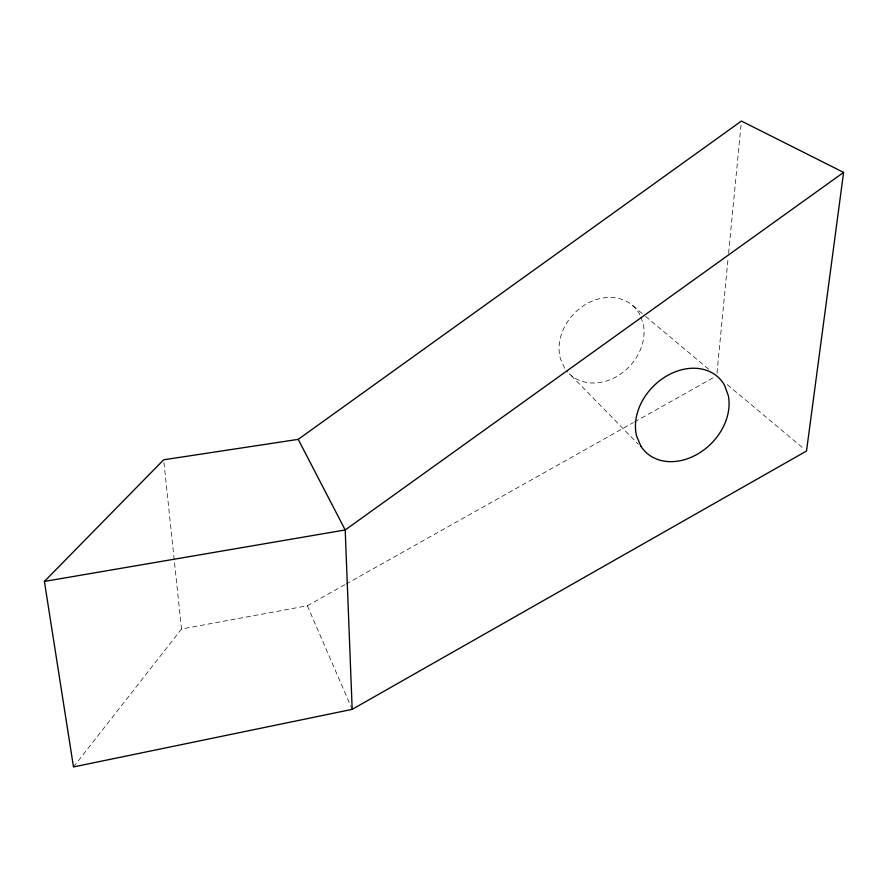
<?xml version="1.0" encoding="UTF-8"?>
<svg xmlns="http://www.w3.org/2000/svg" width="888" height="888" viewBox="0 0 888 888"><rect width="100%" height="100%" fill="white"/><g stroke="black" fill="none" stroke-linecap="round" stroke-linejoin="round"><path stroke-width="0.67" stroke-dasharray="4.44 3.33" d="M716.971 373.038L728.06 258.752M728.593 253.235L741.158 123.809M73.493 766.943L181.507 629.015L307.359 605.771L344.788 584.737M345.998 584.06L633.377 422.599M634.587 421.922L714.285 377.145M727.272 384.637L804.417 449.239M632.922 305.772L644.599 315.551M645.654 316.439L709.312 369.752M571.184 375.502L638.294 444.2M307.359 605.771L351.637 708.091M639.804 314.829L639.293 313.542A46.598 38.284 -46 0 0 586.413 303.962A46.598 38.284 -46 0 0 560.406 358.685L564.546 368.054A46.598 38.284 -46 0 0 567.576 372.061M640.736 317.194L643.067 323.088A46.598 38.284 -46 0 1 619.924 374.503A46.598 38.284 -46 0 1 568.431 372.982M163.958 462.548L181.507 629.015"/><path stroke-width="1.33" d="M843.6 172.405L806.526 451.004L352.181 709.357L73.493 766.943L44.4 581.429L163.669 459.795L298.213 439.36L741.425 121.057L843.6 172.405L345.199 529.958L44.4 581.429M298.213 439.36L345.199 529.958L352.181 709.357M640.836 446.087L636.596 435.986A52.115 40.715 -44.7 0 1 666.877 375.846A52.115 40.715 -44.7 0 1 724.497 385.192L728.282 395.493A52.115 40.715 -44.7 0 1 697.657 454.034A52.115 40.715 -44.7 0 1 640.836 446.087"/></g></svg>
